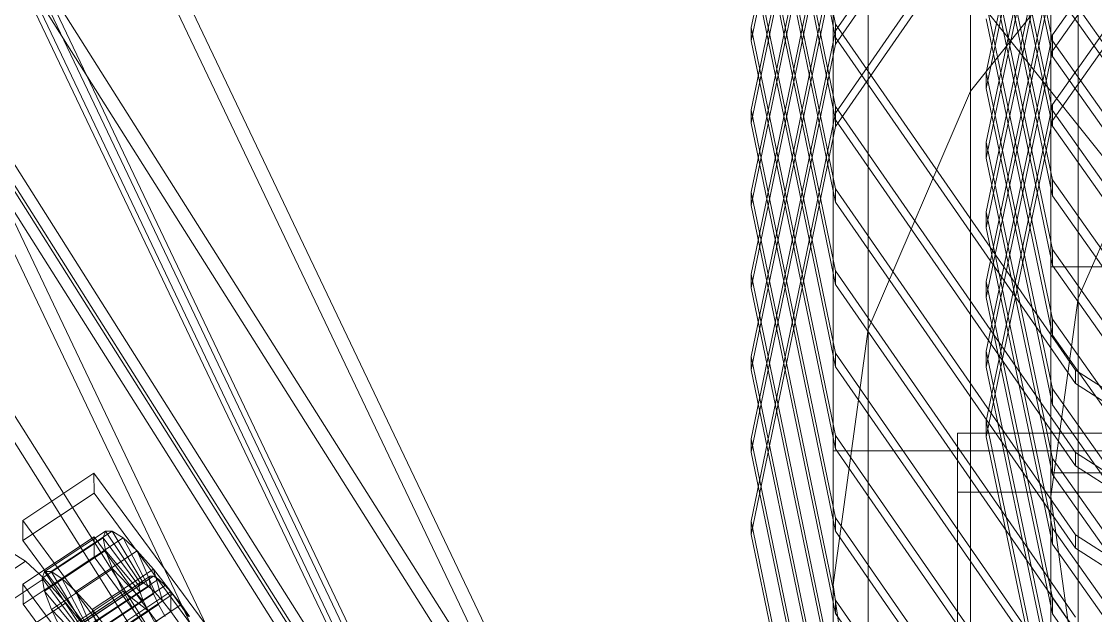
# Model space of a CAD drawing. Header units: millimetres. Extents: x -191664 to 191490, y -197311 to 10263.
# Drawn here: x 334.3 to 507.2, y -28439.6 to -28344 of the extents above; entities that cross this region are included whole.
import ezdxf

# ---------------------------------------------------------------- set-up
doc = ezdxf.new("R2010")
doc.units = ezdxf.units.MM
doc.layers.add('frontal_C01', color=7, linetype='Continuous', lineweight=0)
doc.layers.add('frontal_C03', color=7, linetype='Continuous', lineweight=0)

msp = doc.modelspace()

# ---------------------------------------------------------------- linework, layer by layer
at = {"layer": 'frontal_C01', "color": 139, "true_color": 0x354b57}
for p, q in [((299.11, -28210.85), (439.11, -28504.53)), ((439.11, -28509.65), (299.11, -28215.97)), ((420.89, -28512.33), (280.89, -28218.64)), ((420.89, -28517.45), (280.89, -28223.77)), ((299.11, -28258.87), (439.11, -28552.55)), ((439.11, -28557.68), (299.11, -28264)), ((420.89, -28560.35), (280.89, -28266.67)), ((420.89, -28565.47), (280.89, -28271.79)), ((500, -28549.99), (500, -28383.5)), ((500, -28383.5), (760, -28383.5)), ((500, -28416.66), (500, -28383.5)), ((485, -28653.59), (485, -28410.25)), ((485, -28410.25), (775, -28410.25)), ((485, -28419.73), (485, -28410.25)), ((334.5, -28424.32), (345.97, -28416.71)), ((345.97, -28416.71), (345.98, -28419.91)), ((345.97, -28416.71), (373.5, -28453.95)), ((760, -28416.66), (500, -28416.66)), ((500, -28416.66), (500, -28583.15)), ((345.98, -28419.91), (334.51, -28427.52)), ((373.51, -28457.15), (345.98, -28419.91)), ((775, -28419.73), (485, -28419.73)), ((485, -28419.73), (485, -28663.06)), ((334.51, -28427.52), (334.5, -28424.32)), ((362.03, -28461.56), (334.5, -28424.32)), ((334.51, -28427.52), (362.04, -28464.76)), ((334.54, -28434.57), (346.01, -28426.96)), ((346.01, -28426.96), (346.02, -28430.16)), ((346.01, -28426.96), (373.54, -28464.19)), ((346.02, -28430.16), (334.55, -28437.77)), ((373.55, -28467.4), (346.02, -28430.16)), ((334.55, -28437.77), (334.54, -28434.57)), ((362.07, -28471.81), (334.54, -28434.57)), ((334.55, -28437.77), (362.08, -28475.01))]:
    msp.add_line(p, q, dxfattribs=at)
at = {"layer": 'frontal_C01', "color": 147, "true_color": 0x1f7180}
for p, q in [((504.43, -28388.55), (504.43, -28234.87)), ((500, -28420.43), (500, -28266.75)), ((489.6, -28296.2), (500.29, -28347.1)), ((500.29, -28349.66), (489.6, -28298.76)), ((504.43, -28452.3), (504.43, -28298.62)), ((500.29, -28301.33), (489.6, -28352.23)), ((530.72, -28303.01), (500.29, -28346.16)), ((489.6, -28354.79), (500.29, -28303.89)), ((500.29, -28348.72), (530.72, -28305.57)), ((489.6, -28307.41), (500.29, -28358.31)), ((500.29, -28360.87), (489.6, -28309.97)), ((500.29, -28312.54), (489.6, -28363.44)), ((489.6, -28366), (500.29, -28315.1)), ((530.72, -28314.21), (500.29, -28357.36)), ((500.29, -28359.92), (530.72, -28316.77)), ((489.6, -28318.61), (500.29, -28369.51)), ((500.29, -28372.08), (489.6, -28321.18)), ((500.29, -28323.74), (489.6, -28374.64)), ((489.6, -28377.21), (500.29, -28326.31)), ((489.6, -28329.82), (500.29, -28380.72)), ((500.29, -28383.28), (489.6, -28332.38)), ((500.29, -28334.95), (489.6, -28385.85)), ((500.29, -28335.9), (530.72, -28379.05)), ((489.6, -28388.41), (500.29, -28337.51)), ((530.72, -28381.61), (500.29, -28338.46)), ((489.6, -28341.03), (500.29, -28391.93)), ((500.29, -28394.49), (489.6, -28343.59)), ((500.29, -28346.16), (489.6, -28397.06)), ((500.29, -28348.72), (500.29, -28346.16)), ((500.29, -28347.1), (530.72, -28390.25)), ((500.29, -28349.66), (500.29, -28347.1)), ((489.6, -28399.62), (500.29, -28348.72)), ((530.72, -28392.82), (500.29, -28349.66)), ((489.6, -28352.23), (500.29, -28403.13)), ((489.6, -28354.79), (489.6, -28352.23)), ((500.29, -28405.69), (489.6, -28354.79)), ((500.29, -28357.36), (489.6, -28408.26)), ((500.29, -28359.92), (500.29, -28357.36)), ((500.29, -28358.31), (530.72, -28401.46)), ((500.29, -28360.87), (500.29, -28358.31)), ((489.6, -28410.82), (500.29, -28359.92)), ((504.43, -28388.55), (517.42, -28358.85)), ((530.72, -28404.02), (500.29, -28360.87)), ((489.6, -28363.44), (500.29, -28414.34)), ((489.6, -28366), (489.6, -28363.44)), ((500.29, -28416.9), (489.6, -28366)), ((500.29, -28369.51), (530.72, -28412.67)), ((500.29, -28372.08), (500.29, -28369.51)), ((530.72, -28415.23), (500.29, -28372.08)), ((489.6, -28374.64), (500.29, -28425.55)), ((489.6, -28377.21), (489.6, -28374.64)), ((500.29, -28428.11), (489.6, -28377.21)), ((500.29, -28380.72), (530.72, -28423.87)), ((500.29, -28383.28), (500.29, -28380.72)), ((530.72, -28426.43), (500.29, -28383.28)), ((489.6, -28385.85), (500.29, -28436.75)), ((489.6, -28388.41), (489.6, -28385.85)), ((500.29, -28439.31), (489.6, -28388.41)), ((500, -28420.43), (504.43, -28388.55)), ((500.29, -28391.93), (530.72, -28435.08)), ((500.29, -28394.49), (500.29, -28391.93)), ((530.72, -28437.64), (500.29, -28394.49)), ((489.6, -28397.06), (500.29, -28447.96)), ((489.6, -28399.62), (489.6, -28397.06)), ((500.29, -28450.52), (489.6, -28399.62)), ((500.29, -28403.13), (530.72, -28446.28)), ((500.29, -28405.69), (500.29, -28403.13)), ((530.72, -28448.85), (500.29, -28405.69)), ((489.6, -28408.26), (500.29, -28459.16)), ((489.6, -28410.82), (489.6, -28408.26)), ((500.29, -28461.72), (489.6, -28410.82)), ((500.29, -28414.34), (530.72, -28457.49)), ((500.29, -28416.9), (500.29, -28414.34)), ((530.72, -28460.05), (500.29, -28416.9)), ((504.43, -28452.3), (500, -28420.43)), ((500.29, -28425.55), (530.72, -28468.7)), ((500.29, -28428.11), (500.29, -28425.55)), ((530.72, -28471.26), (500.29, -28428.11)), ((500.29, -28436.75), (530.72, -28479.9)), ((500.29, -28439.31), (500.29, -28436.75)), ((530.72, -28482.46), (500.29, -28439.31))]:
    msp.add_line(p, q, dxfattribs=at)
at = {"layer": 'frontal_C01', "color": 155, "true_color": 0x617580}
for p, q in [((337.64, -28433.6), (347.47, -28427.08)), ((338.01, -28432.53), (347.84, -28426.01)), ((339.09, -28432.54), (348.92, -28426.01)), ((340.82, -28433.62), (350.65, -28427.1)), ((347.84, -28426.01), (347.47, -28427.08)), ((347.47, -28427.08), (353.21, -28434.84)), ((347.47, -28427.08), (347.85, -28429.16)), ((348.92, -28426.01), (347.84, -28426.01)), ((347.84, -28426.01), (353.38, -28434.33)), ((350.65, -28427.1), (348.92, -28426.01)), ((348.92, -28426.01), (353.89, -28434.33)), ((352.9, -28429.18), (350.65, -28427.1)), ((350.65, -28427.1), (354.71, -28434.85)), ((338.02, -28435.68), (347.85, -28429.16)), ((343.07, -28435.71), (352.9, -28429.18)), ((347.85, -28429.16), (353.38, -28435.82)), ((347.85, -28429.16), (348.94, -28432.1)), ((355.53, -28432.13), (352.9, -28429.18)), ((352.9, -28429.18), (355.78, -28435.83)), ((337.64, -28433.6), (338.01, -28432.53)), ((343.55, -28440.86), (338.01, -28432.53)), ((338.01, -28432.53), (339.09, -28432.54)), ((344.06, -28440.86), (339.09, -28432.54)), ((339.09, -28432.54), (340.82, -28433.62)), ((339.11, -28438.62), (348.94, -28432.1)), ((345.7, -28438.65), (355.53, -28432.13)), ((348.94, -28432.1), (353.9, -28437.21)), ((348.94, -28432.1), (350.68, -28435.7)), ((358.34, -28435.74), (355.53, -28432.13)), ((355.53, -28432.13), (357.02, -28437.23)), ((343.38, -28441.36), (337.64, -28433.6)), ((338.02, -28435.68), (337.64, -28433.6)), ((344.88, -28441.37), (340.82, -28433.62)), ((340.82, -28433.62), (343.07, -28435.71)), ((353.38, -28434.33), (343.55, -28440.86)), ((353.89, -28434.33), (344.06, -28440.86)), ((353.21, -28434.84), (353.38, -28434.33)), ((353.38, -28434.33), (353.89, -28434.33)), ((353.89, -28434.33), (354.71, -28434.85)), ((343.55, -28442.35), (338.02, -28435.68)), ((339.11, -28438.62), (338.02, -28435.68)), ((340.85, -28442.22), (350.68, -28435.7)), ((345.95, -28442.36), (343.07, -28435.71)), ((343.07, -28435.71), (345.7, -28438.65)), ((353.21, -28434.84), (343.38, -28441.36)), ((353.38, -28435.82), (343.55, -28442.35)), ((354.71, -28434.85), (344.88, -28441.37)), ((355.78, -28435.83), (345.95, -28442.36)), ((358.34, -28435.74), (348.52, -28442.26)), ((350.68, -28435.7), (354.72, -28438.92)), ((350.68, -28435.7), (352.94, -28439.72)), ((353.38, -28435.82), (353.21, -28434.84)), ((353.9, -28437.21), (353.38, -28435.82)), ((354.71, -28434.85), (355.78, -28435.83)), ((355.78, -28435.83), (357.02, -28437.23)), ((358.36, -28438.94), (358.34, -28435.74)), ((361.17, -28439.76), (358.34, -28435.74)), ((353.9, -28437.21), (344.07, -28443.74)), ((357.02, -28437.23), (347.19, -28443.75)), ((354.72, -28438.92), (353.9, -28437.21)), ((357.02, -28437.23), (358.36, -28438.94)), ((344.07, -28443.74), (339.11, -28438.62)), ((340.85, -28442.22), (339.11, -28438.62)), ((354.72, -28438.92), (344.9, -28445.45)), ((347.19, -28443.75), (345.7, -28438.65)), ((345.7, -28438.65), (348.52, -28442.26)), ((348.53, -28445.46), (358.36, -28438.94)), ((355.8, -28440.83), (354.72, -28438.92)), ((358.36, -28438.94), (359.69, -28440.84))]:
    msp.add_line(p, q, dxfattribs=at)
at = {"layer": 'frontal_C01', "color": 252, "true_color": 0x83939a}
for p, q in [((334.94, -28430.84), (332.63, -28429.39)), ((150.63, -28553.17), (334.94, -28430.84)), ((337.95, -28433.62), (334.94, -28430.84)), ((153.64, -28555.96), (337.95, -28433.62)), ((341.46, -28437.56), (337.95, -28433.62)), ((157.15, -28559.9), (341.46, -28437.56)), ((345.23, -28442.39), (341.46, -28437.56))]:
    msp.add_line(p, q, dxfattribs=at)
at = {"layer": 'frontal_C01', "color": 9, "true_color": 0xbac6cb}
for p, q in [((141.04, -28575.66), (354.84, -28433.75)), ((141.22, -28575.15), (355.02, -28433.24)), ((141.73, -28575.15), (355.53, -28433.25)), ((142.55, -28575.66), (356.35, -28433.76)), ((355.02, -28433.24), (354.84, -28433.75)), ((354.84, -28433.75), (355.02, -28434.74)), ((355.53, -28433.25), (355.02, -28433.24)), ((356.35, -28433.76), (355.53, -28433.25)), ((357.42, -28434.75), (356.35, -28433.76)), ((141.22, -28576.64), (355.02, -28434.74)), ((141.74, -28578.03), (355.54, -28436.13)), ((143.62, -28576.65), (357.42, -28434.75)), ((144.86, -28578.05), (358.66, -28436.14)), ((355.02, -28434.74), (355.54, -28436.13)), ((355.54, -28436.13), (356.36, -28437.83)), ((358.66, -28436.14), (357.42, -28434.75)), ((360, -28437.85), (358.66, -28436.14)), ((142.56, -28579.74), (356.36, -28437.83)), ((360, -28437.85), (146.2, -28579.76)), ((356.36, -28437.83), (357.43, -28439.74)), ((361.33, -28439.76), (360, -28437.85))]:
    msp.add_line(p, q, dxfattribs=at)
at = {"layer": 'frontal_C03', "color": 147, "true_color": 0x1f7180}
for p, q in [((487.11, -28355.2), (487.11, -28180.14)), ((470.62, -28393.52), (470.62, -28218.47)), ((465, -28434.65), (465, -28259.6)), ((451.8, -28278.76), (465.36, -28344.44)), ((465.36, -28279.29), (451.8, -28344.97)), ((465.36, -28346.59), (451.8, -28280.92)), ((451.8, -28347.12), (465.36, -28281.45)), ((503.99, -28289.82), (465.36, -28345.5)), ((451.8, -28292), (465.36, -28357.68)), ((465.36, -28292.53), (451.8, -28358.21)), ((465.36, -28347.65), (503.99, -28291.98)), ((465.36, -28359.83), (451.8, -28294.16)), ((451.8, -28360.36), (465.36, -28294.69)), ((470.62, -28475.78), (470.62, -28300.72)), ((503.99, -28303.06), (465.36, -28358.74)), ((451.8, -28305.24), (465.36, -28370.92)), ((465.36, -28305.78), (451.8, -28371.45)), ((465.36, -28360.89), (503.99, -28305.22)), ((465.36, -28373.07), (451.8, -28307.4)), ((451.8, -28373.6), (465.36, -28307.93)), ((451.8, -28318.49), (465.36, -28384.16)), ((465.36, -28319.02), (451.8, -28384.69)), ((465.36, -28386.31), (451.8, -28320.64)), ((451.8, -28386.85), (465.36, -28321.17)), ((487.11, -28355.2), (513.33, -28322.29)), ((451.8, -28331.73), (465.36, -28397.4)), ((465.36, -28332.26), (451.8, -28397.93)), ((465.36, -28399.56), (451.8, -28333.88)), ((451.8, -28400.09), (465.36, -28334.41)), ((487.11, -28339.05), (513.33, -28371.96)), ((487.11, -28514.1), (487.11, -28339.05)), ((465.36, -28344.44), (503.99, -28400.11)), ((465.36, -28346.59), (465.36, -28344.44)), ((451.8, -28344.97), (465.36, -28410.64)), ((451.8, -28347.12), (451.8, -28344.97)), ((465.36, -28345.5), (451.8, -28411.17)), ((465.36, -28347.65), (465.36, -28345.5)), ((465.36, -28412.8), (451.8, -28347.12)), ((451.8, -28413.33), (465.36, -28347.65)), ((503.99, -28402.27), (465.36, -28346.59)), ((470.62, -28393.52), (487.11, -28355.2)), ((451.8, -28358.21), (465.36, -28423.88)), ((451.8, -28360.36), (451.8, -28358.21)), ((465.36, -28357.68), (503.99, -28413.35)), ((465.36, -28359.83), (465.36, -28357.68)), ((465.36, -28358.74), (451.8, -28424.41)), ((465.36, -28360.89), (465.36, -28358.74)), ((503.99, -28415.51), (465.36, -28359.83)), ((465.36, -28426.04), (451.8, -28360.36)), ((451.8, -28426.57), (465.36, -28360.89)), ((451.8, -28371.45), (465.36, -28437.12)), ((451.8, -28373.6), (451.8, -28371.45)), ((465.36, -28370.92), (503.99, -28426.6)), ((465.36, -28373.07), (465.36, -28370.92)), ((465.36, -28439.28), (451.8, -28373.6)), ((503.99, -28428.75), (465.36, -28373.07)), ((465.36, -28384.16), (503.99, -28439.84)), ((465.36, -28386.31), (465.36, -28384.16)), ((451.8, -28384.69), (465.36, -28450.37)), ((451.8, -28386.85), (451.8, -28384.69)), ((465.36, -28452.52), (451.8, -28386.85)), ((503.99, -28441.99), (465.36, -28386.31)), ((465, -28434.65), (470.62, -28393.52)), ((451.8, -28397.93), (465.36, -28463.61)), ((451.8, -28400.09), (451.8, -28397.93)), ((465.36, -28397.4), (503.99, -28453.08)), ((465.36, -28399.56), (465.36, -28397.4)), ((503.99, -28455.23), (465.36, -28399.56)), ((465.36, -28465.76), (451.8, -28400.09)), ((503.99, -28400.11), (561.81, -28437.32)), ((503.99, -28402.27), (503.99, -28400.11)), ((561.81, -28439.47), (503.99, -28402.27)), ((451.8, -28411.17), (465.36, -28476.85)), ((451.8, -28413.33), (451.8, -28411.17)), ((465.36, -28410.64), (503.99, -28466.32)), ((465.36, -28412.8), (465.36, -28410.64)), ((465.36, -28479), (451.8, -28413.33)), ((503.99, -28468.47), (465.36, -28412.8)), ((503.99, -28413.35), (561.81, -28450.56)), ((503.99, -28415.51), (503.99, -28413.35)), ((561.81, -28452.71), (503.99, -28415.51)), ((465.36, -28423.88), (503.99, -28479.56)), ((465.36, -28426.04), (465.36, -28423.88)), ((451.8, -28424.41), (465.36, -28490.09)), ((451.8, -28426.57), (451.8, -28424.41)), ((465.36, -28492.24), (451.8, -28426.57)), ((503.99, -28481.71), (465.36, -28426.04)), ((503.99, -28426.6), (561.81, -28463.8)), ((503.99, -28428.75), (503.99, -28426.6)), ((561.81, -28465.95), (503.99, -28428.75)), ((470.62, -28475.78), (465, -28434.65)), ((465.36, -28437.12), (503.99, -28492.8)), ((465.36, -28439.28), (465.36, -28437.12)), ((503.99, -28494.96), (465.36, -28439.28))]:
    msp.add_line(p, q, dxfattribs=at)
at = {"layer": 'frontal_C03', "color": 139, "true_color": 0x354b57}
for p, q in [((298.54, -28275.21), (438.54, -28496.71)), ((438.54, -28501.02), (298.54, -28279.51)), ((421.46, -28506.72), (281.46, -28285.22)), ((421.46, -28511.03), (281.46, -28289.53)), ((298.54, -28315.6), (438.54, -28537.1)), ((438.54, -28541.41), (298.54, -28319.91)), ((421.46, -28547.12), (281.46, -28325.62)), ((421.46, -28551.43), (281.46, -28329.93)), ((465, -28598.94), (465, -28413.11)), ((465, -28413.11), (795, -28413.11)), ((465, -28446.82), (465, -28413.11))]:
    msp.add_line(p, q, dxfattribs=at)

doc.saveas('drawing.dxf')
